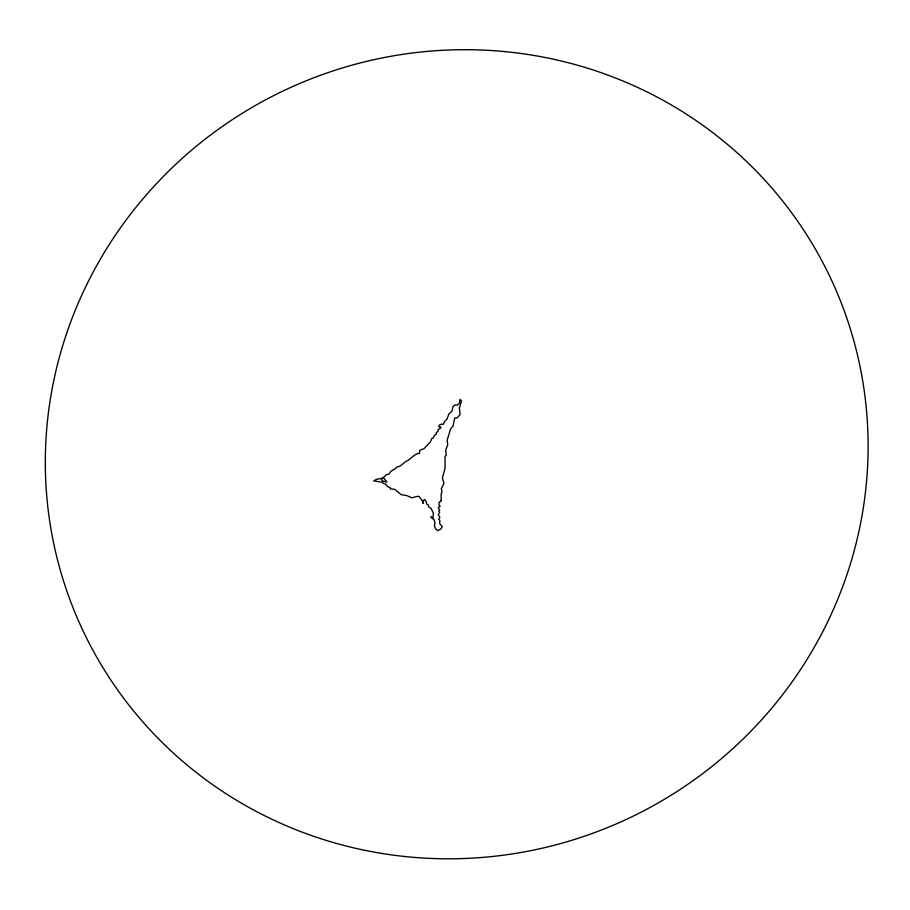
<?xml version="1.0" encoding="UTF-8"?>
<svg xmlns="http://www.w3.org/2000/svg" width="910" height="910" viewBox="0 0 910 910"><rect width="100%" height="100%" fill="white"/><g stroke="black" fill="none" stroke-linecap="round" stroke-linejoin="round"><path stroke-width="1.36" d="M441.213 500.09L440.815 501.581L439.541 501.797L438.995 502.923L438.995 504.925L440.144 506.278L438.188 507.678L439.632 509.748L438.813 510.908L439.701 512.182L438.256 514.628L439.871 517.187L438.7 518.984L439.769 520.202L439.757 523.841L442.249 526.458L440.929 528.994L437.642 530.666L435.935 529.267L434.445 526.06L434.957 522.704L434.127 519.735L431.113 517.54L430.965 516.687L433.035 517.836L433.353 513.263L431.078 508.462L428.747 506.927L428.11 504.811L426.403 503.708L426.38 501.956L424.686 499.545L423.036 500.705L423.104 503.435L421.865 500.102L419.237 496.644L417.906 496.223L411.832 497.804L406.736 495.575L401.117 494.653L394.849 489.375L390.197 488.852L390.333 487.669L387.865 486.804L385.544 483.995L383.053 483.438L382.951 482.334L373.783 480.889L376.376 479.411L383.554 477.807L387 482.072L382.462 480.946L381.37 479.388L386.557 474.611L389.093 473.974L391.004 471.152L395.611 468.627L396.35 467.126C401.412 466.91 403.699 461.882 408.044 460.369L414.528 455.239L417.747 453.408L419.464 453.567L419.806 450.268L424.049 448.596L430.566 441.748L431.613 438.7L433.228 437.903L434.525 435.253L436.402 433.979L436.345 432.637L438.199 431.203L437.858 429.873L440.884 427.859L440.77 426.87L438.938 426.995L439.155 425.209L441.532 424.083L443.181 424.413L444.66 421.239L446.924 419.317L448.88 413.982L451.906 411.218L452.918 406.747L454.932 404.973L457.218 405.132L459.743 402.925L459.618 400.082L460.449 399.547L461.472 401.162L459.379 408.044L460.13 414.437L457.298 417.781L454.716 418.02L453.009 426.039L450.575 429.031L447.117 440.258L447.709 444.888L445.786 449.847L446.207 455.455L445.047 456.206L445.036 468.263L442.419 478.023L443.966 483.426L441.316 488.75L441.987 491.571L441.134 494.312L441.213 500.09M404.87 856.515A413.288 402.629 -25 0 0 836.085 290.313A413.288 402.629 -25 0 0 129.197 215.92A413.288 402.629 -25 0 0 404.87 856.515"/></g></svg>
